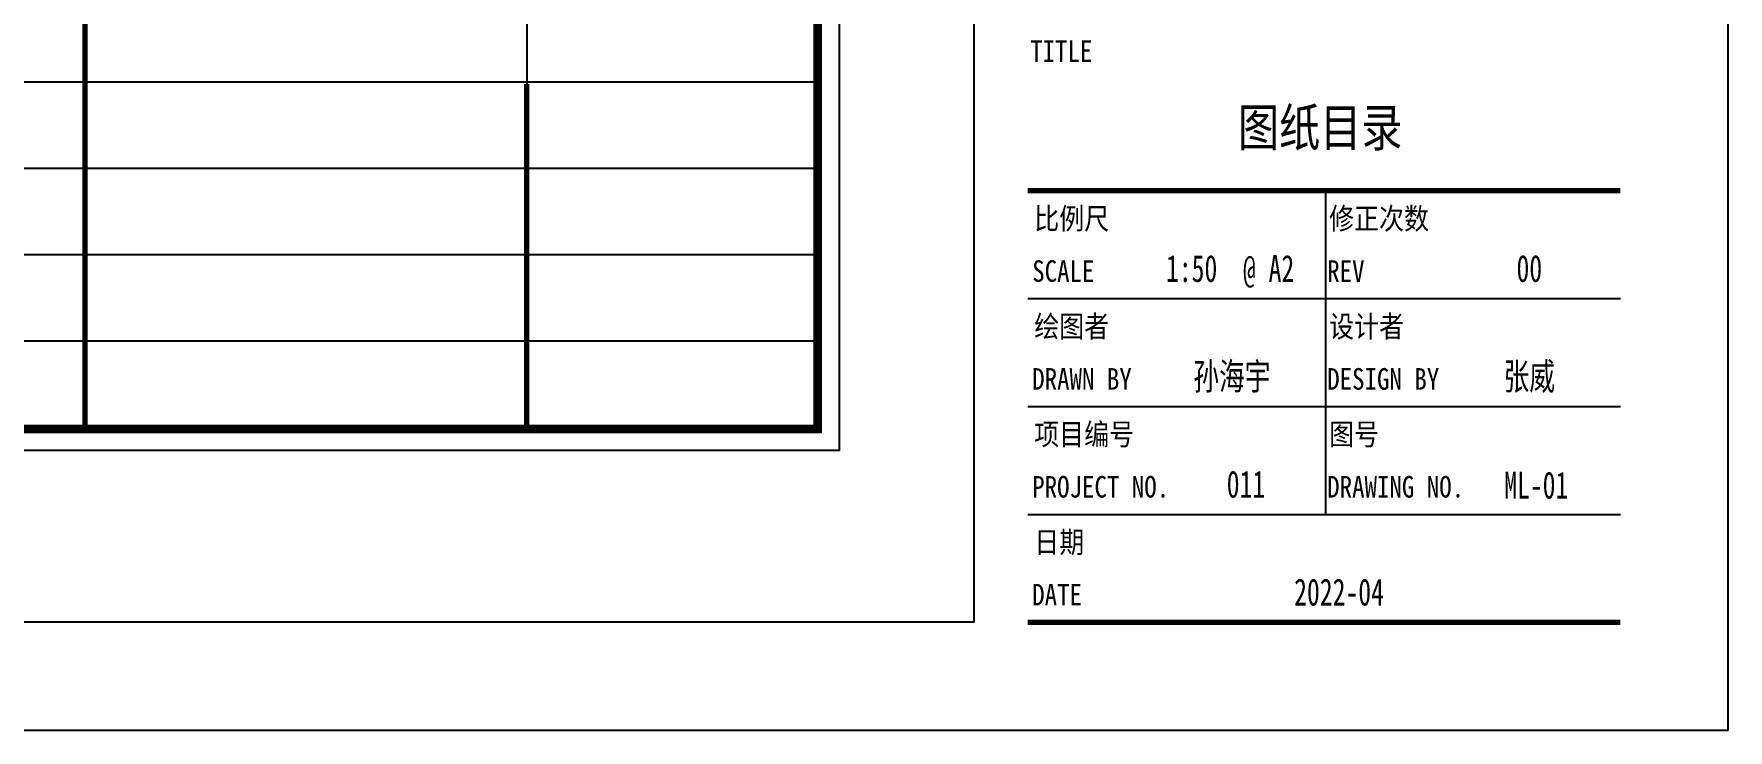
# Paper-space layout '布局' of a CAD drawing. Header units: millimetres. Extents: x -7887 to 894, y 542 to 1297.
# Drawn here: x -6775.9 to -6618.6, y 542.3 to 606.8 of the extents above; entities that cross this region are included whole.
import ezdxf
from ezdxf.enums import TextEntityAlignment as Align

# ---------------------------------------------------------------- set-up
doc = ezdxf.new("R2010")
doc.units = ezdxf.units.MM
doc.header["$LTSCALE"] = 10
for name, color, linetype in [('008-顶面文字标注', 3, 'Continuous'), ('AXIS_TEXT', 7, 'Continuous'), ('I-TBLK', 7, 'Continuous'), ('NW-01-尺寸标注', 252, 'Continuous'), ('T-TTLB-1', 1, 'Continuous')]:
    doc.layers.add(name, color=color, linetype=linetype)
doc.styles.add('宋体', font='', dxfattribs={"width": 0.8})
doc.styles.add('新宋体', font='', dxfattribs={"width": 0.7})
doc.styles.get('宋体').set_extended_font_data('SimSun')
doc.styles.get('新宋体').set_extended_font_data('NSimSun')

# ---------------------------------------------------------------- blocks, each defined once
blk = doc.blocks.new('11111')
at = {"color": 8, "const_width": 0.5}
for points in [[(3716.32, 5779.96), (3771.32, 5779.96)], [(3716.32, 5739.96), (3771.32, 5739.96)]]:
    blk.add_lwpolyline(points, dxfattribs=at)
at = {"layer": 'AXIS_TEXT', "color": 8}
for p, q in [((3743.95, 5779.96), (3743.95, 5749.96)), ((3716.32, 5769.96), (3771.32, 5769.96)), ((3716.32, 5759.96), (3771.32, 5759.96)), ((3716.32, 5749.96), (3771.32, 5749.96))]:
    blk.add_line(p, q, dxfattribs=at)
at = {"layer": 'T-TTLB-1'}
blk.add_lwpolyline([(3212.32, 6139.96), (3711.32, 6139.96), (3711.32, 5739.96), (3212.32, 5739.96)], close=True, dxfattribs=at)
at = {"layer": 'AXIS_TEXT', "color": 8, "style": '宋体', "width": 0.849286}
for s, p in [('TITLE', (3716.54, 5791.91)), ('SCALE', (3716.73, 5771.52)), ('REV', (3744.11, 5771.52)), ('DRAWN BY', (3716.73, 5761.52)), ('DESIGN BY', (3744.11, 5761.52)), ('PROJECT NO.', (3716.73, 5751.52)), ('DRAWING NO.', (3744.11, 5751.52)), ('DATE', (3716.73, 5741.52))]:
    blk.add_text(s, height=2, dxfattribs=at).set_placement(p)
at = {"layer": 'AXIS_TEXT', "color": 4, "style": '宋体', "width": 0.849286}
for s, p in [('比例尺', (3716.92, 5776.39)), ('修正次数', (3744.29, 5776.39)), ('绘图者', (3716.92, 5766.39)), ('设计者', (3744.29, 5766.39)), ('项目编号', (3716.92, 5756.39)), ('图号', (3744.29, 5756.39)), ('日期', (3716.92, 5746.39))]:
    blk.add_text(s, height=2, dxfattribs=at).set_placement(p)
at = {"layer": 'I-TBLK', "style": '新宋体', "width": 0.7}
for s, p in [('1:50  @ A2', (3735.1, 5771.51)), ('00', (3762.87, 5771.51)), ('孙海宇', (3735.26, 5761.51)), ('张威', (3762.87, 5761.51)), ('011', (3736.57, 5751.51)), ('2022-04', (3745.21, 5741.51))]:
    blk.add_text(s, height=2.5, dxfattribs=at).set_placement(p, align=Align.CENTER)

psp = doc.layouts.new('布局')

# ---------------------------------------------------------------- linework, layer by layer
at = {"color": 147}
for p, q in [((-6730.105, 906.361), (-6730.105, 570.183)), ((-6926.105, 602.361), (-6703.105, 602.361)), ((-6730.105, 602.183), (-6730.105, 570.183)), ((-6926.105, 594.361), (-6703.105, 594.361)), ((-6926.105, 586.361), (-6703.105, 586.361)), ((-6926.105, 578.361), (-6703.105, 578.361))]:
    psp.add_line(p, q, dxfattribs=at)
for points in [[(-6928.105, 918.361), (-6701.105, 918.361), (-6701.105, 568.183), (-6928.105, 568.183)], [(-6926.105, 916.361), (-6703.105, 916.361), (-6703.105, 570.183), (-6926.105, 570.183)]]:
    psp.add_lwpolyline(points, close=True, dxfattribs=at)
at = {"color": 147, "const_width": 0.8}
psp.add_lwpolyline([(-6926.105, 570.183), (-6926.105, 916.361), (-6703.105, 916.361), (-6703.105, 570.183)], close=True, dxfattribs=at)
at = {"color": 147, "const_width": 0.5}
for points in [[(-6771.105, 658.183), (-6771.105, 602.361)], [(-6771.105, 602.361), (-6771.105, 570.183)], [(-6730.105, 602.183), (-6730.105, 570.183)]]:
    psp.add_lwpolyline(points, dxfattribs=at)
at = {"layer": '008-顶面文字标注', "color": 8}
psp.add_lwpolyline([(-7212.605, 542.276), (-6618.605, 542.276), (-6618.605, 962.276), (-7212.605, 962.276)], close=True, dxfattribs=at)

# ---------------------------------------------------------------- block references
at = {"layer": 'NW-01-尺寸标注', "linetype": 'ByBlock'}
psp.add_blockref('11111', (-10399.926, -5187.687), dxfattribs=at)

# ---------------------------------------------------------------- texts
at = {"layer": '008-顶面文字标注', "color": 2, "style": '宋体', "width": 0.8}
psp.add_text('图纸目录', height=3.5, dxfattribs=at).set_placement((-6664.103, 596.395))
at = {"layer": 'I-TBLK', "style": '新宋体', "width": 0.7}
psp.add_text('ML-01', height=2.5, dxfattribs=at).set_placement((-6636.412, 563.737), align=Align.CENTER)

doc.saveas('drawing.dxf')
